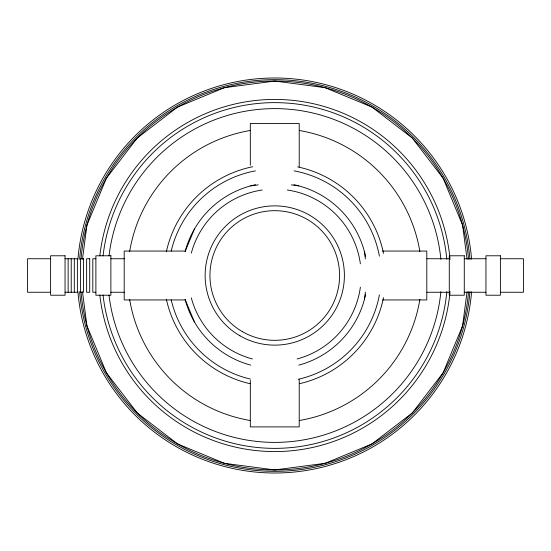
<?xml version="1.0" encoding="UTF-8"?>
<svg xmlns="http://www.w3.org/2000/svg" width="551" height="551" viewBox="0 0 551 551"><rect width="100%" height="100%" fill="white"/><g stroke="black" fill="none" stroke-linecap="round" stroke-linejoin="round"><path stroke-width="0.83" d="M82.45 259.294L86.941 225.173L106.371 178.276L137.268 138.005L177.539 107.101L224.436 87.678L274.763 81.052L325.09 87.678L371.987 107.101L412.258 138.005L443.162 178.276L462.585 225.173L467.083 259.294M364.397 299.517L365.375 292.064M467.083 291.706L462.585 325.827L443.162 372.724L412.258 412.995L371.987 443.899L325.09 463.322L274.763 469.948L224.436 463.322L177.539 443.899L137.268 412.995L106.371 372.724L86.941 325.827L82.45 291.706M194.407 229.106L185.136 251.483A92.795 92.795 0 0 1 255.609 184.702M250.746 185.866L258.205 184.888M185.584 251.056L124.195 251.056L124.195 299.944L185.584 299.944M382.463 251.056L426.805 251.056L426.805 299.944L382.463 299.944M50.609 258.743L27.55 258.743L27.55 292.257L50.609 292.257M65.052 258.743L77.381 258.743L77.381 292.257L65.052 292.257M95.888 258.743L92.802 258.743L92.802 292.257L95.888 292.257M110.882 258.743L124.347 258.743M426.956 258.743L449.279 258.743M464.279 258.743L485.948 258.743M500.391 258.743L523.45 258.743L523.45 292.257L500.391 292.257M110.882 292.257L124.347 292.257M426.956 292.257L449.279 292.257M464.279 292.257L485.948 292.257M291.327 184.888L298.78 185.866M194.407 321.894L185.136 299.517A92.795 92.795 0 0 0 250.746 365.134M364.397 251.483L365.375 258.936M299.214 166.946L299.214 123.465L250.319 123.465L250.319 165.238M299.214 379.556L299.214 426.901L250.319 426.901L250.319 380.417M74.302 258.743L74.302 292.257M71.217 258.743L71.217 292.257M68.131 258.743L68.131 292.257M360.375 287.195A86.404 86.404 0 0 1 297.127 358.963M252.399 358.963A86.404 86.404 0 0 1 191.307 297.864M191.307 253.136A86.404 86.404 0 0 1 262.235 190.005M287.298 190.005A86.404 86.404 0 0 1 360.375 263.805M365.561 294.654A92.795 92.795 0 0 1 298.78 365.134M293.917 184.702A92.795 92.795 0 0 1 365.561 256.346M379.398 294.833A106.405 106.405 0 0 1 298.236 379.281M250.478 379.095A106.405 106.405 0 0 1 171.168 299.792M171.168 251.208A106.405 106.405 0 0 1 255.43 170.865M294.096 170.865A106.405 106.405 0 0 1 379.398 256.167M383.517 297.602A110.978 110.978 0 0 1 299.372 383.716M250.161 383.716A110.978 110.978 0 0 1 166.368 299.269M166.368 251.731A110.978 110.978 0 0 1 252.668 166.746M297.705 166.919A110.978 110.978 0 0 1 383.517 253.398M419.883 299.379A147.069 147.069 0 0 1 299.489 420.475M250.044 420.475A147.069 147.069 0 0 1 129.643 299.379M129.643 251.621A147.069 147.069 0 0 1 250.044 130.525M299.489 130.525A147.069 147.069 0 0 1 419.883 251.621M440.883 291.727A166.912 166.912 0 0 1 109.015 295.15M109.015 255.85A166.912 166.912 0 0 1 440.883 259.273M446.827 291.665A172.814 172.814 0 0 1 103.058 295.074M103.058 255.926A172.814 172.814 0 0 1 446.827 259.335M450.057 291.658A176.031 176.031 0 0 1 99.821 295.067M99.821 255.933A176.031 176.031 0 0 1 450.057 259.342M468.529 291.83A194.448 194.448 0 0 1 274.763 469.948A194.448 194.448 0 0 1 81.004 291.83M81.004 259.17A194.448 194.448 0 0 1 274.763 81.052A194.448 194.448 0 0 1 468.529 259.17M469.934 291.672A195.839 195.839 0 0 1 274.763 471.339A195.839 195.839 0 0 1 79.599 291.672M79.599 259.328A195.839 195.839 0 0 1 274.763 79.661A195.839 195.839 0 0 1 469.934 259.328M471.594 291.81A197.506 197.506 0 0 1 274.763 473.006A197.506 197.506 0 0 1 77.932 291.81M77.932 259.19A197.506 197.506 0 0 1 274.763 77.994A197.506 197.506 0 0 1 471.594 259.19M65.052 255.781L50.609 255.781L50.609 295.219L65.052 295.219L65.052 255.781M110.882 255.781L95.888 255.781L95.888 295.219L110.882 295.219L110.882 255.781M464.279 255.781L449.279 255.781L449.279 295.219L464.279 295.219L464.279 255.781M500.391 255.781L485.948 255.781L485.948 295.219L500.391 295.219L500.391 255.781M83.552 258.743L80.467 258.743L80.467 292.257L83.552 292.257L83.552 258.743M89.717 258.743L86.638 258.743L86.638 292.257L89.717 292.257L89.717 258.743M239.954 335.8A69.626 69.626 0 0 0 344.396 275.5A69.626 69.626 0 0 0 239.954 215.2A69.626 69.626 0 0 0 239.954 335.8M242.357 331.633A64.818 64.818 0 0 0 339.588 275.5A64.818 64.818 0 0 0 242.357 219.367A64.818 64.818 0 0 0 242.357 331.633"/></g></svg>
